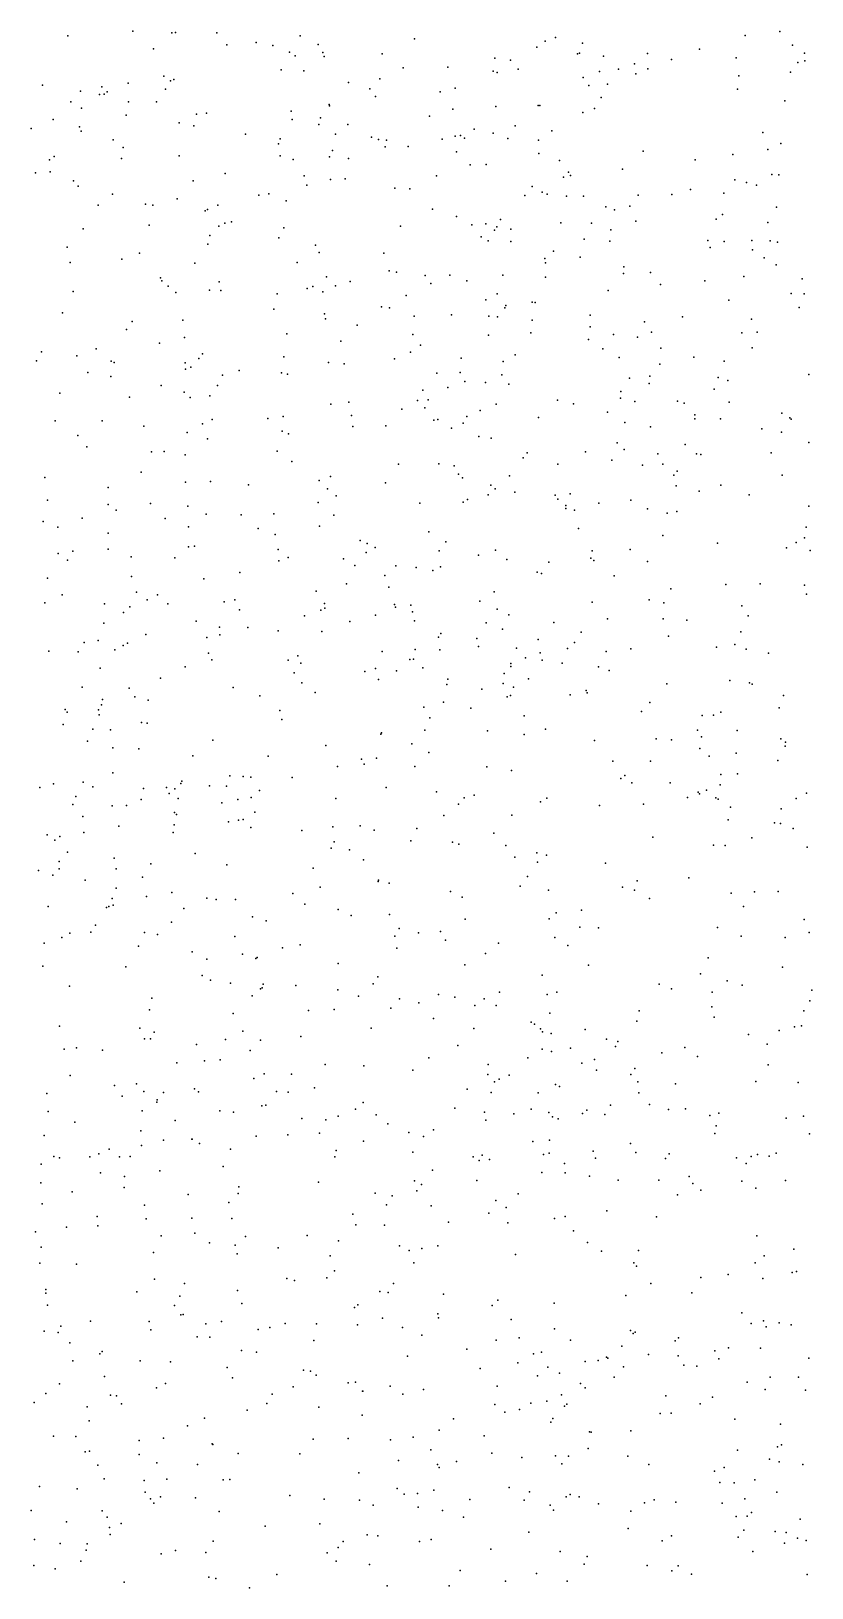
# Model space of a CAD drawing. Extents: x 2 to 99999, y 0 to 49999.
# Drawn here: x 93749 to 99998, y 12531 to 24997 of the extents above; entities that cross this region are included whole.
import ezdxf

# ---------------------------------------------------------------- set-up
doc = ezdxf.new("R2010")
doc.units = 0
doc.header["$MEASUREMENT"] = 0
doc.layers.add('points', color=50, linetype='Continuous')

msp = doc.modelspace()

# ---------------------------------------------------------------- linework, layer by layer
at = {"layer": 'points', "color": 3}
for p in [(94043, 24959, 13), (94562, 24997, 43), (94875, 24983, 96), (94905, 24987, 67), (95235, 24983, 13), (95902, 24959, 76), (96817, 24935, 46), (97945, 24945, 94), (99463, 24962, 90), (99742, 24995, 80), (94728, 24855, 56), (95315, 24887, 66), (95551, 24906, 4), (95683, 24883, 38), (95816, 24829, 23), (96046, 24891, 43), (96084, 24826, 23), (96559, 24814, 96), (97797, 24869, 81), (97862, 24916, 92), (98123, 24816, 97), (98138, 24821, 50), (98161, 24900, 9), (98682, 24819, 12), (99098, 24852, 58), (99843, 24884, 94), (99940, 24820, 62), (95751, 24688, 87), (95863, 24799, 63), (96095, 24793, 18), (96727, 24704, 41), (97085, 24708, 71), (97461, 24781, 27), (97586, 24764, 99), (97646, 24692, 47), (98331, 24797, 9), (98449, 24691, 39), (98578, 24734, 91), (98684, 24694, 69), (98875, 24771, 26), (99391, 24783, 16), (99885, 24745, 94), (99942, 24760, 8), (93840, 24563, 44), (94525, 24580, 97), (94812, 24637, 76), (94863, 24600, 78), (94891, 24609, 73), (95930, 24680, 30), (96289, 24586, 21), (96541, 24614, 47), (97446, 24677, 4), (97479, 24666, 57), (98167, 24625, 77), (98213, 24562, 94), (98297, 24673, 17), (98361, 24572, 85), (98588, 24654, 24), (99414, 24638, 7), (99828, 24669, 87), (94143, 24516, 6), (94295, 24490, 34), (94314, 24550, 82), (94332, 24491, 84), (94358, 24512, 46), (94825, 24533, 63), (96460, 24535, 90), (96506, 24473, 50), (97023, 24510, 43), (97142, 24539, 9), (98312, 24466, 73), (99403, 24532, 48), (99782, 24438, 73), (94067, 24431, 52), (94152, 24381, 80), (94509, 24323, 40), (94528, 24432, 70), (94753, 24431, 58), (95073, 24333, 15), (95152, 24340, 37), (95829, 24356, 36), (96134, 24409, 71), (96136, 24399, 74), (96936, 24317, 44), (97123, 24372, 91), (97469, 24392, 1), (97808, 24401, 97), (97821, 24402, 54), (98165, 24344, 16), (98258, 24376, 3), (93749, 24216, 47), (93926, 24290, 82), (94136, 24230, 23), (94148, 24197, 41), (94933, 24263, 71), (95051, 24238, 4), (95839, 24289, 85), (96052, 24250, 10), (96064, 24302, 58), (96284, 24249, 86), (97295, 24212, 77), (97622, 24238, 47), (97916, 24199, 10), (99606, 24184, 81), (94404, 24127, 34), (94486, 24064, 7), (95465, 24172, 39), (95728, 24094, 40), (95741, 24134, 48), (96185, 24171, 25), (96474, 24148, 98), (96529, 24129, 37), (96582, 24071, 46), (96594, 24124, 26), (96766, 24074, 69), (97039, 24133, 71), (97144, 24155, 66), (97185, 24161, 34), (97218, 24139, 12), (97448, 24181, 86), (97565, 24138, 6), (97809, 24125, 50), (99750, 24097, 68), (93895, 23965, 68), (93932, 23992, 15), (94471, 23978, 32), (94934, 23997, 12), (95743, 23998, 18), (95847, 23969, 68), (96138, 23989, 15), (96160, 24042, 50), (96290, 23976, 71), (97153, 24030, 82), (97813, 24017, 63), (97977, 23962, 15), (98648, 24035, 65), (99063, 23965, 10), (99366, 24010, 45), (99645, 24050, 79), (93784, 23863, 48), (93902, 23871, 31), (95302, 23857, 24), (95933, 23838, 67), (96263, 23814, 40), (96992, 23838, 3), (97263, 23926, 15), (97390, 23928, 65), (98009, 23828, 44), (98051, 23868, 94), (98067, 23840, 39), (98483, 23892, 91), (99678, 23849, 98), (99734, 23846, 27), (94087, 23798, 7), (94125, 23755, 11), (94399, 23692, 5), (95045, 23797, 32), (95650, 23695, 28), (95955, 23763, 89), (96144, 23810, 90), (96659, 23739, 31), (96779, 23733, 39), (97760, 23752, 12), (97840, 23707, 31), (97879, 23692, 23), (98876, 23689, 19), (99026, 23728, 83), (99292, 23699, 89), (99382, 23806, 75), (99474, 23785, 91), (99555, 23764, 69), (94285, 23604, 6), (94664, 23610, 47), (94722, 23602, 37), (94918, 23654, 11), (95161, 23569, 23), (95244, 23602, 9), (95571, 23684, 8), (95789, 23639, 37), (96961, 23571, 90), (97700, 23681, 61), (98035, 23676, 22), (98169, 23674, 15), (98349, 23590, 3), (98418, 23566, 29), (98542, 23596, 49), (98608, 23682, 42), (99714, 23586, 81), (94694, 23444, 93), (95142, 23558, 68), (95251, 23436, 69), (95300, 23459, 6), (95352, 23471, 86), (97153, 23513, 29), (97276, 23447, 91), (97389, 23454, 11), (97505, 23489, 96), (97989, 23463, 22), (98234, 23458, 58), (98590, 23475, 25), (99231, 23490, 40), (99282, 23528, 44), (99646, 23465, 35), (94164, 23414, 92), (95180, 23360, 72), (95731, 23341, 33), (95772, 23422, 77), (96704, 23436, 20), (97352, 23350, 77), (97406, 23317, 66), (97458, 23404, 45), (97477, 23429, 63), (97587, 23313, 71), (97588, 23412, 87), (98175, 23330, 43), (98382, 23314, 74), (98390, 23407, 17), (99165, 23321, 34), (99296, 23313, 32), (99517, 23319, 83), (99663, 23317, 41), (94038, 23266, 15), (94615, 23220, 8), (95163, 23290, 16), (96025, 23284, 60), (96053, 23224, 6), (96573, 23219, 67), (97931, 23234, 38), (99184, 23264, 35), (99523, 23245, 28), (99722, 23307, 74), (94062, 23143, 84), (94474, 23171, 6), (95058, 23140, 59), (95879, 23145, 77), (96614, 23077, 98), (96672, 23067, 54), (97861, 23175, 3), (97865, 23142, 8), (98144, 23186, 97), (98494, 23110, 57), (98705, 23065, 86), (99615, 23181, 79), (99712, 23125, 73), (94785, 23022, 28), (94795, 22998, 66), (94845, 22955, 48), (95253, 22989, 98), (96003, 22952, 33), (96113, 23029, 18), (96186, 22957, 67), (96301, 22991, 79), (96903, 23041, 25), (96949, 22976, 78), (97099, 23042, 3), (97235, 22996, 49), (97524, 23044, 47), (97867, 23027, 23), (98490, 23057, 37), (98786, 22969, 9), (99142, 22996, 98), (99454, 23031, 94), (99920, 23012, 80), (94086, 22911, 37), (94906, 22903, 87), (95177, 22922, 18), (95267, 22919, 86), (95717, 22894, 82), (95958, 22935, 93), (96083, 22910, 94), (96750, 22879, 71), (97389, 22845, 23), (97480, 22893, 50), (97758, 22827, 95), (97783, 22825, 85), (98368, 22921, 90), (99334, 22842, 91), (99831, 22897, 34), (99937, 22892, 48), (93999, 22742, 44), (95691, 22770, 24), (96098, 22732, 73), (96105, 22692, 0), (96554, 22788, 45), (96616, 22780, 10), (96814, 22714, 44), (97112, 22725, 49), (97411, 22714, 29), (97481, 22709, 92), (97539, 22781, 50), (97548, 22799, 50), (98223, 22723, 97), (98963, 22709, 9), (99514, 22690, 57), (99896, 22784, 31), (94512, 22608, 93), (94556, 22671, 11), (94962, 22682, 87), (95796, 22573, 72), (96357, 22643, 63), (96803, 22567, 59), (97748, 22581, 98), (97759, 22682, 33), (98222, 22629, 39), (98410, 22567, 58), (98659, 22668, 74), (98715, 22586, 13), (99438, 22580, 63), (99559, 22585, 0), (94268, 22453, 57), (94777, 22497, 46), (94976, 22544, 84), (96228, 22515, 94), (96866, 22483, 85), (97410, 22562, 71), (98211, 22527, 93), (98326, 22454, 22), (98601, 22545, 59), (98790, 22459, 71), (99521, 22462, 3), (93792, 22358, 66), (93832, 22429, 64), (94114, 22396, 31), (94388, 22354, 63), (94413, 22343, 3), (94981, 22340, 4), (95091, 22376, 60), (95121, 22414, 63), (95770, 22389, 88), (96130, 22343, 60), (96255, 22333, 93), (96658, 22374, 30), (96785, 22426, 59), (97192, 22377, 33), (97528, 22351, 46), (97622, 22406, 29), (98455, 22384, 75), (98782, 22331, 42), (99052, 22386, 42), (99295, 22355, 95), (94203, 22262, 67), (94387, 22230, 30), (94983, 22290, 29), (95027, 22306, 45), (95279, 22243, 89), (95414, 22278, 57), (95753, 22261, 21), (95801, 22251, 71), (96996, 22257, 86), (97184, 22264, 98), (97220, 22191, 47), (97517, 22244, 71), (98538, 22218, 46), (98701, 22233, 90), (99249, 22223, 38), (99326, 22199, 40), (99973, 22248, 61), (93979, 22098, 40), (94536, 22066, 10), (94789, 22158, 55), (94974, 22106, 59), (95178, 22077, 46), (95240, 22160, 57), (96884, 22122, 25), (97085, 22142, 57), (97386, 22182, 6), (97572, 22171, 79), (98468, 22110, 45), (98696, 22175, 93), (99215, 22131, 21), (95021, 22063, 77), (96147, 22009, 22), (96291, 22027, 77), (96715, 21969, 59), (96842, 22040, 60), (96899, 21979, 83), (96926, 22045, 51), (97342, 21959, 48), (97470, 22010, 44), (97963, 22042, 45), (98091, 22013, 41), (98362, 21945, 30), (98465, 22057, 23), (98582, 22030, 6), (98922, 22034, 11), (98975, 22018, 47), (99336, 22026, 10), (93941, 21876, 45), (94318, 21877, 26), (94650, 21833, 39), (95120, 21851, 84), (95197, 21888, 36), (95644, 21894, 22), (95767, 21911, 66), (96312, 21920, 15), (96324, 21831, 55), (96587, 21836, 1), (96972, 21882, 77), (97003, 21887, 45), (97112, 21818, 2), (97206, 21857, 78), (97235, 21910, 99), (97809, 21904, 14), (98500, 21862, 23), (98705, 21828, 22), (99060, 21892, 69), (99061, 21924, 91), (99266, 21892, 4), (99757, 21938, 10), (99821, 21899, 94), (99832, 21890, 27), (94121, 21760, 19), (94997, 21783, 99), (95160, 21732, 55), (95759, 21794, 99), (95808, 21771, 14), (97332, 21752, 73), (97431, 21738, 64), (98439, 21699, 50), (99597, 21813, 5), (99756, 21785, 83), (99973, 21704, 88), (94193, 21668, 76), (94712, 21627, 58), (94814, 21630, 28), (94982, 21605, 56), (95717, 21633, 24), (97686, 21580, 75), (97718, 21621, 11), (98185, 21628, 27), (98495, 21647, 53), (98765, 21612, 31), (98984, 21686, 16), (99075, 21611, 96), (99110, 21606, 87), (99671, 21619, 65), (94628, 21465, 90), (95836, 21551, 24), (96690, 21529, 56), (97013, 21532, 74), (97135, 21516, 21), (97169, 21448, 69), (97965, 21528, 15), (98396, 21561, 19), (98641, 21522, 38), (98804, 21530, 12), (98919, 21473, 7), (99760, 21442, 60), (93857, 21423, 71), (94364, 21343, 72), (94984, 21386, 52), (95184, 21390, 40), (95489, 21364, 47), (96054, 21399, 34), (96121, 21332, 10), (96145, 21430, 77), (96584, 21380, 69), (97201, 21419, 62), (97427, 21362, 59), (97464, 21331, 22), (97577, 21435, 43), (98892, 21440, 60), (98911, 21355, 62), (99269, 21362, 74), (93880, 21241, 38), (94365, 21207, 47), (94703, 21215, 53), (95002, 21193, 42), (96045, 21223, 6), (96191, 21276, 82), (96861, 21218, 6), (97206, 21226, 18), (97242, 21246, 27), (97407, 21283, 58), (97621, 21304, 22), (97943, 21280, 77), (97965, 21248, 92), (98029, 21197, 30), (98064, 21292, 33), (98292, 21216, 85), (98550, 21240, 5), (99096, 21314, 47), (99496, 21283, 58), (93845, 21070, 2), (94157, 21098, 37), (94429, 21161, 84), (94822, 21095, 34), (95150, 21128, 34), (95431, 21123, 8), (95690, 21132, 11), (96172, 21120, 97), (98029, 21174, 38), (98099, 21162, 65), (98683, 21172, 74), (98840, 21136, 59), (98917, 21150, 49), (99974, 21192, 0), (93961, 21024, 70), (94366, 20978, 46), (95009, 21027, 65), (95566, 21014, 42), (95703, 20967, 65), (96058, 21034, 32), (96932, 20988, 69), (98131, 21014, 71), (98806, 20959, 89), (99951, 21026, 34), (94082, 20833, 84), (94364, 20848, 19), (95007, 20867, 26), (95056, 20873, 63), (95725, 20847, 96), (96382, 20918, 96), (96429, 20821, 21), (96439, 20893, 19), (96502, 20863, 84), (97015, 20834, 67), (97069, 20907, 33), (97465, 20841, 13), (98239, 20834, 5), (98544, 20847, 86), (99243, 20897, 86), (99796, 20859, 83), (99873, 20901, 51), (99939, 20938, 58), (99983, 20837, 48), (93965, 20813, 53), (94040, 20760, 73), (94548, 20787, 28), (94900, 20780, 70), (95731, 20755, 70), (95807, 20782, 27), (96249, 20770, 29), (96340, 20717, 19), (96669, 20716, 6), (96830, 20701, 66), (97025, 20706, 77), (97330, 20800, 18), (97555, 20766, 3), (97893, 20744, 84), (98228, 20776, 30), (98252, 20759, 77), (98683, 20750, 21), (93880, 20617, 45), (94552, 20630, 18), (95132, 20612, 34), (95420, 20663, 40), (96273, 20570, 55), (96581, 20638, 46), (96965, 20677, 52), (97800, 20665, 52), (97833, 20654, 93), (98416, 20634, 74), (99585, 20572, 87), (93997, 20482, 93), (94592, 20503, 49), (94759, 20482, 29), (96029, 20511, 2), (96612, 20544, 89), (97455, 20508, 18), (98870, 20530, 10), (99310, 20565, 5), (99940, 20561, 94), (99954, 20489, 65), (93857, 20418, 43), (94336, 20411, 24), (94488, 20341, 7), (94539, 20387, 92), (94678, 20442, 10), (94843, 20411, 71), (95293, 20427, 84), (95378, 20443, 69), (95417, 20362, 72), (96068, 20360, 8), (96096, 20413, 83), (96099, 20375, 69), (96506, 20321, 14), (96656, 20406, 64), (96666, 20384, 78), (96789, 20400, 88), (96802, 20347, 36), (97339, 20432, 18), (97478, 20369, 32), (97573, 20322, 75), (98240, 20423, 90), (98696, 20442, 33), (98813, 20420, 78), (99437, 20395, 65), (94331, 20256, 86), (95070, 20273, 34), (95255, 20225, 45), (95484, 20220, 66), (95726, 20195, 3), (95936, 20314, 2), (96300, 20269, 75), (96817, 20275, 64), (97392, 20259, 80), (97522, 20209, 76), (97932, 20262, 32), (98362, 20292, 49), (98808, 20291, 45), (98998, 20281, 77), (99488, 20316, 6), (94172, 20102, 31), (94284, 20117, 20), (94485, 20076, 70), (94519, 20097, 10), (94666, 20165, 26), (95154, 20142, 49), (95258, 20162, 28), (96075, 20190, 3), (97008, 20144, 28), (97027, 20172, 64), (97317, 20133, 51), (97807, 20125, 10), (98098, 20100, 61), (98152, 20183, 43), (98849, 20153, 69), (99382, 20084, 34), (99430, 20187, 41), (93891, 20031, 7), (94125, 20027, 73), (94419, 20043, 0), (95168, 20017, 39), (95194, 19963, 31), (95805, 19960, 98), (95882, 19994, 68), (96559, 20028, 76), (96781, 19964, 79), (96808, 19967, 54), (96822, 20044, 35), (97021, 20043, 38), (97329, 20069, 99), (97634, 20057, 58), (97705, 19979, 34), (97823, 20018, 98), (97839, 19960, 87), (98042, 20053, 100), (98351, 20029, 14), (98548, 20050, 59), (99234, 20063, 89), (99472, 20047, 94), (99650, 20015, 42), (94300, 19895, 19), (94982, 19907, 85), (95854, 19857, 65), (95907, 19935, 98), (96419, 19870, 69), (96506, 19894, 66), (96672, 19875, 92), (96884, 19899, 16), (97536, 19852, 90), (97587, 19932, 100), (97587, 19908, 46), (98000, 19935, 38), (98290, 19905, 96), (98375, 19878, 28), (94158, 19744, 87), (94534, 19736, 38), (94785, 19816, 65), (95366, 19742, 32), (95916, 19779, 41), (96022, 19700, 22), (96530, 19806, 20), (97076, 19765, 94), (97085, 19808, 34), (97355, 19727, 43), (97528, 19772, 33), (97610, 19743, 19), (97730, 19809, 61), (98190, 19716, 47), (98198, 19697, 66), (98836, 19771, 37), (99342, 19798, 48), (99499, 19778, 12), (99521, 19768, 10), (94311, 19601, 24), (94320, 19645, 14), (94578, 19667, 83), (94686, 19639, 31), (95580, 19673, 77), (96892, 19584, 48), (97050, 19624, 72), (97267, 19575, 74), (97559, 19666, 42), (97586, 19676, 80), (98062, 19683, 67), (98700, 19622, 68), (99737, 19579, 45), (99772, 19677, 82), (94020, 19565, 7), (94036, 19542, 93), (94289, 19562, 98), (94292, 19521, 41), (94633, 19460, 61), (94678, 19455, 97), (95739, 19556, 49), (95754, 19485, 70), (96941, 19498, 25), (97695, 19513, 64), (98635, 19549, 14), (99119, 19517, 26), (99211, 19518, 93), (99270, 19544, 30), (94004, 19445, 63), (94242, 19407, 54), (94383, 19403, 8), (96548, 19368, 24), (96554, 19378, 33), (96899, 19400, 51), (97401, 19395, 66), (97695, 19364, 83), (97867, 19406, 58), (98751, 19331, 53), (98875, 19322, 28), (99083, 19399, 88), (99114, 19347, 33), (99399, 19397, 75), (99750, 19331, 18), (94200, 19311, 91), (94402, 19258, 3), (94610, 19249, 2), (95204, 19318, 8), (96107, 19276, 23), (96797, 19290, 6), (96933, 19220, 90), (98259, 19316, 30), (99102, 19253, 7), (99393, 19216, 43), (99784, 19270, 12), (99788, 19302, 28), (95044, 19194, 10), (95645, 19192, 89), (96202, 19109, 28), (96392, 19166, 55), (96413, 19126, 42), (96514, 19175, 16), (96819, 19107, 2), (97395, 19106, 92), (97593, 19077, 61), (98405, 19151, 26), (98706, 19152, 14), (99175, 19192, 33), (99726, 19155, 48), (93927, 18970, 12), (94165, 18983, 5), (94402, 19058, 47), (94946, 18972, 70), (94955, 18990, 30), (95175, 18954, 56), (95311, 18952, 64), (95338, 19034, 5), (95445, 19027, 27), (95508, 19023, 64), (95838, 19021, 51), (98468, 19011, 91), (98501, 19036, 50), (98556, 18977, 85), (98865, 18977, 83), (99265, 18961, 74), (99270, 19045, 19), (99403, 19049, 12), (93818, 18941, 42), (94107, 18867, 23), (94243, 18945, 29), (94629, 18845, 7), (94649, 18932, 10), (94832, 18941, 51), (94854, 18893, 71), (94898, 18929, 81), (94925, 18851, 60), (95403, 18845, 7), (95510, 18860, 2), (95577, 18916, 94), (96188, 18852, 29), (96591, 18940, 56), (96994, 18906, 21), (97215, 18858, 57), (97296, 18878, 49), (97826, 18826, 97), (97877, 18854, 99), (99002, 18861, 56), (99087, 18902, 94), (99098, 18889, 55), (99154, 18920, 100), (99228, 18858, 54), (99249, 18847, 32), (99872, 18853, 64), (99956, 18894, 76), (94082, 18805, 15), (94162, 18708, 82), (94396, 18793, 84), (94513, 18795, 12), (94895, 18739, 59), (94912, 18724, 1), (95276, 18816, 25), (95540, 18742, 62), (97051, 18717, 99), (97170, 18806, 73), (97596, 18718, 14), (98298, 18797, 56), (98651, 18806, 100), (99346, 18782, 78), (99752, 18770, 50), (94171, 18579, 74), (94451, 18630, 34), (94885, 18580, 53), (94894, 18640, 20), (95329, 18665, 71), (95408, 18679, 11), (95445, 18685, 56), (95508, 18621, 96), (95914, 18597, 97), (96164, 18625, 91), (96383, 18634, 16), (96493, 18598, 6), (96835, 18613, 69), (97451, 18575, 54), (99329, 18681, 0), (99698, 18658, 24), (99748, 18652, 26), (99848, 18613, 22), (93877, 18560, 50), (93939, 18517, 91), (93978, 18547, 44), (96150, 18453, 40), (96174, 18505, 20), (96787, 18512, 33), (97122, 18502, 47), (97171, 18487, 44), (97548, 18475, 95), (98725, 18543, 98), (99211, 18477, 59), (99303, 18476, 34), (99518, 18538, 54), (99959, 18462, 68), (93974, 18348, 25), (94039, 18422, 38), (94413, 18375, 95), (94706, 18329, 80), (95061, 18411, 38), (96298, 18440, 14), (96409, 18360, 88), (97620, 18382, 3), (97797, 18418, 59), (97801, 18341, 57), (97873, 18398, 12), (98346, 18334, 10), (93808, 18275, 4), (93921, 18237, 31), (93972, 18289, 5), (94430, 18289, 22), (94640, 18221, 11), (95316, 18322, 53), (96007, 18294, 14), (97722, 18228, 86), (99014, 18218, 37), (94181, 18199, 29), (94429, 18135, 30), (94874, 18098, 53), (95844, 18091, 10), (96061, 18142, 95), (96526, 18187, 64), (96530, 18197, 28), (96614, 18173, 32), (97106, 18108, 21), (97662, 18149, 44), (97890, 18117, 53), (98482, 18141, 63), (98578, 18119, 44), (98599, 18193, 40), (99353, 18093, 86), (99540, 18104, 12), (99729, 18106, 82), (93885, 17988, 57), (94351, 17978, 11), (94371, 17988, 64), (94397, 18051, 12), (94405, 17998, 29), (94672, 18068, 45), (94970, 17970, 39), (95156, 18053, 8), (95230, 18042, 80), (95384, 18043, 67), (95940, 18007, 41), (96207, 17963, 56), (97200, 18061, 81), (98154, 17957, 43), (98699, 18052, 70), (99452, 17988, 25), (94264, 17838, 65), (94873, 17862, 85), (95520, 17904, 18), (95629, 17873, 94), (96309, 17914, 90), (96618, 17924, 84), (97224, 17885, 92), (97894, 17889, 33), (97952, 17936, 70), (99936, 17883, 70), (93995, 17738, 84), (94059, 17774, 99), (94226, 17781, 37), (94655, 17779, 8), (94761, 17763, 81), (95378, 17746, 44), (96661, 17750, 6), (96695, 17812, 95), (96850, 17776, 64), (97026, 17787, 26), (97065, 17718, 84), (97941, 17738, 55), (98141, 17822, 77), (98290, 17816, 97), (99243, 17818, 20), (99432, 17749, 9), (99785, 17739, 81), (99975, 17778, 70), (93852, 17693, 36), (94607, 17670, 72), (95038, 17625, 35), (95441, 17605, 14), (95559, 17580, 50), (95760, 17655, 99), (95901, 17680, 11), (96677, 17654, 39), (97386, 17610, 54), (97489, 17694, 34), (98044, 17675, 68), (93842, 17510, 41), (94506, 17504, 55), (95156, 17566, 82), (95547, 17572, 60), (96205, 17531, 87), (97221, 17520, 43), (98209, 17517, 34), (99169, 17577, 46), (99764, 17500, 52), (94056, 17350, 89), (95118, 17435, 21), (95184, 17396, 38), (95343, 17374, 82), (95584, 17329, 21), (95597, 17336, 5), (95607, 17366, 27), (95868, 17354, 13), (96486, 17368, 67), (96524, 17423, 30), (97839, 17437, 15), (98775, 17366, 3), (98874, 17328, 89), (99107, 17449, 45), (99320, 17392, 22), (99441, 17356, 22), (94715, 17253, 96), (95517, 17273, 6), (96204, 17321, 94), (96368, 17269, 84), (96696, 17248, 71), (96851, 17217, 87), (97008, 17282, 59), (97140, 17262, 73), (97376, 17247, 14), (97497, 17302, 35), (97880, 17283, 80), (97956, 17301, 64), (99201, 17302, 73), (99981, 17233, 39), (99998, 17316, 0), (94695, 17160, 62), (95367, 17131, 17), (95970, 17154, 82), (96175, 17163, 44), (96629, 17173, 27), (96969, 17089, 79), (97300, 17195, 94), (97470, 17195, 54), (97900, 17133, 47), (98615, 17151, 6), (99196, 17183, 82), (99215, 17102, 35), (99933, 17152, 73), (93976, 17030, 54), (94619, 17012, 42), (94733, 16981, 63), (95443, 16989, 72), (96471, 17012, 99), (97292, 17009, 63), (97751, 17060, 21), (97777, 17046, 96), (97826, 17007, 31), (97842, 16984, 35), (97911, 16970, 26), (98183, 17001, 25), (98596, 17069, 24), (99491, 16963, 21), (99735, 16994, 26), (99859, 17023, 50), (99914, 17031, 37), (94014, 16846, 19), (94112, 16855, 15), (94321, 16836, 2), (94655, 16928, 35), (94705, 16927, 10), (95071, 16882, 6), (95305, 16922, 57), (95501, 16835, 95), (95585, 16916, 100), (95908, 16947, 34), (97163, 16874, 89), (97839, 16844, 40), (98065, 16853, 93), (98354, 16926, 25), (98427, 16867, 55), (98445, 16907, 64), (98982, 16858, 5), (99640, 16885, 65), (94916, 16734, 82), (95137, 16750, 58), (95261, 16758, 57), (96102, 16723, 61), (96412, 16710, 12), (96933, 16776, 18), (97408, 16723, 97), (97725, 16776, 36), (97913, 16826, 75), (98156, 16733, 20), (98258, 16763, 37), (98798, 16814, 95), (99082, 16786, 38), (99649, 16720, 40), (94061, 16633, 55), (95531, 16610, 50), (95615, 16646, 74), (95832, 16645, 64), (96804, 16676, 53), (97404, 16641, 16), (97457, 16582, 52), (97495, 16604, 86), (97574, 16636, 65), (98273, 16677, 36), (98550, 16642, 99), (98582, 16691, 88), (98605, 16584, 4), (99550, 16586, 24), (93874, 16491, 71), (94416, 16554, 86), (94478, 16467, 36), (94592, 16567, 63), (94651, 16506, 86), (94809, 16499, 95), (95057, 16526, 72), (95089, 16502, 5), (95713, 16505, 48), (95807, 16501, 48), (96018, 16534, 55), (97240, 16524, 79), (97431, 16498, 89), (97806, 16495, 41), (97947, 16563, 66), (97979, 16545, 12), (98613, 16494, 47), (98907, 16567, 30), (99887, 16579, 8), (93884, 16345, 58), (94638, 16352, 26), (94755, 16419, 63), (94758, 16439, 74), (95258, 16352, 17), (95368, 16339, 33), (95594, 16390, 35), (95628, 16396, 25), (96344, 16363, 33), (96407, 16418, 63), (97140, 16372, 55), (97378, 16340, 49), (97751, 16363, 4), (97892, 16338, 84), (98197, 16355, 67), (98387, 16397, 74), (98697, 16402, 2), (98849, 16362, 51), (98987, 16367, 17), (99252, 16332, 38), (94097, 16260, 83), (94901, 16273, 71), (95916, 16290, 7), (96107, 16280, 49), (96205, 16307, 58), (96510, 16319, 74), (96604, 16246, 56), (97388, 16275, 47), (97613, 16326, 50), (97922, 16304, 49), (97968, 16288, 46), (98163, 16329, 49), (98340, 16321, 40), (99182, 16313, 3), (99233, 16231, 86), (99791, 16291, 74), (99932, 16308, 58), (93853, 16154, 22), (94626, 16191, 69), (94807, 16115, 100), (95036, 16124, 55), (95037, 16123, 47), (95097, 16090, 35), (95550, 16148, 4), (95804, 16160, 44), (96057, 16171, 23), (96408, 16109, 59), (96771, 16177, 33), (96889, 16145, 22), (96969, 16200, 78), (97765, 16106, 14), (97899, 16117, 51), (98547, 16090, 12), (99221, 16169, 67), (99980, 16167, 94), (93929, 15984, 70), (93976, 15974, 68), (94218, 15982, 97), (94291, 16007, 79), (94374, 16044, 82), (94455, 15982, 82), (94541, 15984, 29), (94633, 16072, 39), (95345, 16045, 74), (96180, 15983, 13), (96190, 16032, 91), (96805, 16020, 54), (97287, 15982, 66), (97359, 15996, 61), (97417, 15960, 40), (97849, 16002, 59), (97896, 16013, 51), (98248, 16028, 70), (98265, 15973, 8), (98588, 16017, 71), (98827, 15970, 75), (98856, 16007, 43), (99395, 15975, 25), (99511, 15984, 64), (99563, 16002, 2), (99655, 15988, 53), (99713, 16013, 51), (93828, 15925, 9), (94305, 15854, 29), (94779, 15871, 95), (95286, 15905, 73), (96962, 15876, 63), (97334, 15954, 1), (97837, 15858, 27), (98018, 15928, 12), (98022, 15854, 80), (99471, 15930, 75), (93826, 15774, 96), (94494, 15736, 41), (94495, 15824, 41), (95412, 15742, 12), (96048, 15779, 62), (96817, 15789, 41), (96836, 15710, 10), (96872, 15760, 3), (97317, 15793, 49), (98218, 15827, 91), (98448, 15797, 33), (98774, 15797, 23), (99017, 15824, 81), (99044, 15769, 53), (99109, 15716, 7), (99438, 15788, 20), (99550, 15731, 40), (99787, 15792, 37), (93836, 15605, 59), (94077, 15702, 60), (94656, 15596, 20), (95005, 15682, 23), (95331, 15617, 2), (95407, 15688, 28), (96502, 15692, 83), (96592, 15599, 18), (96639, 15669, 67), (96951, 15591, 82), (97467, 15633, 66), (97646, 15685, 13), (98922, 15678, 30), (94278, 15506, 64), (94670, 15485, 44), (95036, 15492, 6), (95354, 15489, 46), (96324, 15523, 68), (97088, 15459, 67), (97412, 15531, 67), (97551, 15577, 84), (97938, 15489, 32), (98024, 15505, 82), (98357, 15551, 35), (98754, 15501, 83), (93783, 15381, 89), (94031, 15420, 99), (94282, 15429, 15), (94789, 15351, 34), (95059, 15372, 0), (95464, 15345, 47), (95959, 15352, 31), (96348, 15437, 41), (96578, 15434, 67), (97563, 15454, 64), (98090, 15389, 44), (99558, 15349, 32), (93828, 15259, 9), (94729, 15217, 33), (95175, 15294, 1), (95382, 15274, 86), (95726, 15254, 62), (96208, 15311, 51), (96698, 15269, 94), (96774, 15233, 3), (96877, 15249, 6), (97005, 15269, 13), (98202, 15296, 26), (98315, 15228, 67), (98611, 15233, 84), (99853, 15243, 14), (93817, 15130, 42), (94111, 15123, 77), (95398, 15206, 90), (96141, 15190, 30), (96812, 15135, 37), (97625, 15201, 78), (98572, 15133, 37), (98593, 15107, 45), (99545, 15134, 72), (99615, 15189, 50), (94737, 15002, 24), (94976, 14967, 7), (95795, 15009, 10), (95857, 14993, 64), (96116, 15014, 64), (96177, 15069, 53), (96650, 14967, 82), (98710, 14968, 85), (99110, 15017, 19), (99329, 15040, 60), (99606, 15008, 32), (99839, 15056, 45), (99875, 15064, 49), (93865, 14921, 59), (93865, 14891, 46), (94595, 14901, 70), (94940, 14867, 46), (95401, 14911, 75), (96540, 14903, 71), (96606, 14896, 91), (97048, 14883, 56), (97483, 14835, 28), (98508, 14873, 5), (99036, 14893, 87), (93879, 14796, 59), (94895, 14792, 13), (94947, 14716, 34), (94965, 14721, 56), (95434, 14808, 30), (96338, 14776, 41), (96364, 14798, 47), (97005, 14724, 26), (97438, 14793, 54), (97935, 14811, 38), (99438, 14732, 91), (93854, 14586, 38), (93987, 14627, 21), (94223, 14667, 72), (94692, 14665, 48), (94706, 14597, 36), (95148, 14644, 7), (95271, 14663, 60), (95565, 14600, 70), (95660, 14616, 90), (95783, 14648, 4), (96033, 14645, 74), (96362, 14637, 91), (96561, 14691, 19), (96722, 14617, 5), (97008, 14692, 36), (97590, 14680, 80), (97937, 14604, 32), (98546, 14591, 30), (99512, 14649, 13), (99611, 14669, 61), (99631, 14622, 19), (99737, 14653, 11), (99832, 14637, 23), (93964, 14576, 28), (94059, 14492, 25), (95077, 14541, 82), (95180, 14538, 29), (96012, 14513, 46), (96876, 14554, 32), (97471, 14515, 28), (97654, 14532, 31), (98066, 14515, 45), (98477, 14466, 3), (98567, 14569, 14), (98583, 14579, 14), (98903, 14508, 98), (98930, 14534, 59), (94083, 14348, 30), (94299, 14405, 88), (94316, 14425, 89), (94622, 14350, 19), (94865, 14341, 6), (95432, 14431, 5), (95553, 14419, 19), (96762, 14385, 83), (97237, 14442, 60), (97771, 14406, 54), (97834, 14419, 91), (98182, 14343, 55), (98287, 14351, 61), (98354, 14378, 65), (98364, 14370, 43), (98690, 14399, 81), (98927, 14389, 96), (99220, 14430, 37), (99254, 14365, 63), (99330, 14452, 3), (99588, 14451, 45), (99973, 14371, 77), (94337, 14224, 68), (95317, 14296, 2), (95360, 14213, 25), (95928, 14275, 86), (95984, 14267, 25), (96030, 14234, 78), (97344, 14288, 81), (97644, 14334, 72), (97801, 14229, 9), (97884, 14298, 100), (97977, 14249, 79), (98416, 14218, 75), (98491, 14300, 78), (98973, 14313, 65), (99076, 14307, 74), (99664, 14219, 84), (99891, 14218, 55), (93867, 14087, 100), (93975, 14164, 1), (94753, 14134, 70), (94824, 14168, 68), (95845, 14141, 27), (96286, 14173, 38), (96345, 14178, 22), (96402, 14106, 33), (96404, 14107, 23), (96623, 14146, 59), (96890, 14120, 95), (97478, 14145, 16), (98145, 14168, 60), (98183, 14133, 69), (99479, 14178, 83), (99625, 14120, 45), (99946, 14113, 24), (93772, 14016, 64), (94196, 13981, 43), (94383, 14075, 37), (94431, 14070, 9), (94473, 14005, 89), (95634, 14007, 36), (95678, 14083, 6), (96052, 13977, 5), (96724, 14082, 89), (97459, 13998, 62), (97749, 14010, 34), (97877, 14025, 14), (97993, 14078, 70), (98017, 13987, 62), (98037, 14003, 61), (98828, 14068, 95), (99103, 14005, 84), (99203, 14057, 57), (94213, 13869, 79), (95136, 13890, 97), (95477, 13953, 49), (96397, 13913, 68), (97129, 13884, 48), (97539, 13938, 94), (97657, 13959, 22), (97908, 13859, 47), (97924, 13887, 66), (98783, 13928, 29), (98872, 13930, 8), (99380, 13881, 35), (99747, 13843, 55), (93928, 13747, 41), (94106, 13744, 91), (94809, 13731, 18), (95001, 13829, 32), (96005, 13722, 6), (96286, 13727, 4), (96624, 13716, 24), (96806, 13738, 91), (97015, 13793, 18), (97375, 13749, 76), (98218, 13780, 4), (98232, 13779, 89), (98550, 13789, 85), (94181, 13620, 72), (94215, 13625, 26), (94612, 13711, 64), (94614, 13598, 21), (95197, 13684, 1), (95203, 13679, 6), (95407, 13606, 13), (95900, 13603, 62), (96947, 13636, 24), (97436, 13609, 26), (98207, 13648, 26), (99402, 13634, 33), (99723, 13661, 46), (99754, 13675, 8), (94283, 13513, 69), (94755, 13531, 41), (95080, 13520, 42), (96688, 13552, 65), (97002, 13520, 55), (97014, 13495, 51), (97154, 13543, 23), (97676, 13574, 44), (97946, 13587, 78), (97996, 13525, 15), (98049, 13585, 97), (98524, 13585, 15), (98694, 13520, 30), (99219, 13466, 52), (99295, 13494, 66), (99658, 13561, 95), (99735, 13541, 87), (99926, 13520, 11), (93816, 13342, 30), (94332, 13403, 49), (94654, 13392, 40), (94836, 13402, 57), (95285, 13397, 58), (95339, 13399, 90), (96372, 13453, 9), (99261, 13375, 26), (99375, 13373, 45), (99542, 13395, 99), (94118, 13325, 47), (94662, 13296, 80), (94705, 13245, 22), (94785, 13260, 4), (95063, 13251, 97), (95820, 13270, 14), (96094, 13240, 62), (96376, 13232, 9), (96678, 13326, 5), (96735, 13280, 27), (96842, 13286, 34), (96971, 13313, 55), (97259, 13238, 66), (97576, 13335, 84), (97695, 13234, 10), (97737, 13299, 26), (98031, 13259, 15), (98064, 13278, 40), (98136, 13259, 32), (98736, 13237, 12), (98910, 13216, 52), (99462, 13245, 40), (99717, 13296, 88), (93750, 13150, 47), (94317, 13149, 92), (94357, 13097, 5), (94730, 13208, 9), (95254, 13142, 47), (96485, 13192, 5), (96847, 13178, 65), (97040, 13151, 8), (97209, 13096, 44), (97903, 13194, 24), (97931, 13152, 97), (98289, 13204, 78), (98550, 13145, 87), (98658, 13212, 8), (99280, 13209, 3), (99392, 13102, 14), (99480, 13104, 88), (99516, 13134, 89), (94031, 13059, 100), (94375, 13014, 8), (94470, 13046, 13), (95621, 13025, 28), (96059, 13045, 35), (97733, 12978, 35), (98528, 13005, 46), (99454, 12993, 51), (99705, 12981, 20), (99791, 12973, 66), (99905, 13080, 99), (93776, 12918, 92), (93980, 12885, 53), (94198, 12883, 29), (94382, 12957, 52), (95205, 12904, 55), (96205, 12855, 34), (96246, 12903, 90), (96439, 12956, 36), (96523, 12947, 33), (96858, 12903, 57), (96951, 12919, 68), (97427, 12841, 21), (98800, 12908, 62), (98874, 12948, 31), (99408, 12937, 33), (99779, 12889, 12), (99883, 12928, 52), (99951, 12911, 81), (94147, 12746, 64), (94189, 12833, 37), (94790, 12804, 42), (94905, 12829, 63), (95148, 12815, 58), (96117, 12811, 47), (96190, 12745, 58), (96456, 12717, 27), (97982, 12823, 18), (98176, 12722, 87), (98199, 12783, 78), (99526, 12823, 73), (93769, 12711, 8), (93942, 12682, 56), (95170, 12616, 93), (95226, 12605, 98), (95714, 12637, 66), (97182, 12671, 7), (97793, 12646, 83), (98680, 12709, 82), (98877, 12667, 16), (98928, 12707, 4), (99035, 12641, 33), (99960, 12639, 67), (94494, 12577, 19), (95497, 12531, 83), (96598, 12548, 49), (97095, 12546, 16), (97546, 12584, 53), (98039, 12585, 61)]:
    msp.add_point(p, dxfattribs=at)

doc.saveas('drawing.dxf')
